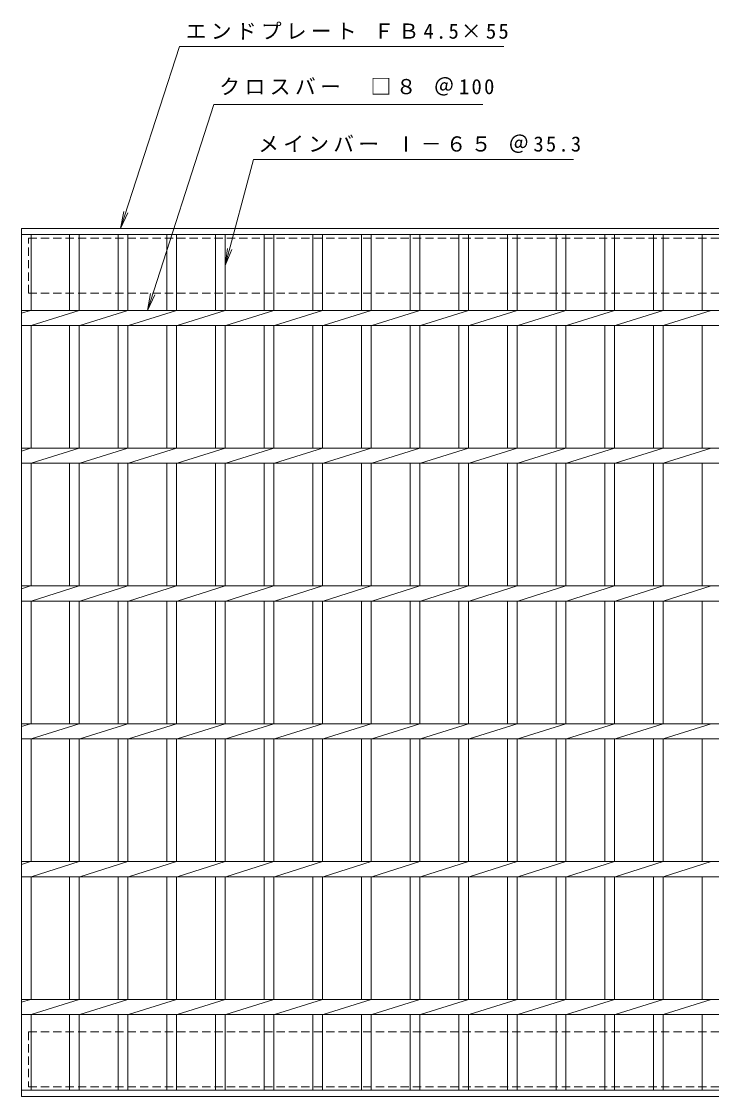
# Model space of a CAD drawing. Units: millimetres, scale not verified. Extents: x -782 to 851, y -688 to 674.
# Drawn here: x -780 to -279, y -107 to 674 of the extents above; entities that cross this region are included whole.
import ezdxf

# ---------------------------------------------------------------- set-up
doc = ezdxf.new("R2010")
doc.units = ezdxf.units.MM
doc.header["$LTSCALE"] = 5
doc.linetypes.add('DASHED1', pattern=[1.8, 1.2, -0.6])
for name, color, linetype, lineweight in [('B-1', 2, 'Continuous', 9), ('B-2', 3, 'Continuous', 9), ('B-5', 7, 'Continuous', 9)]:
    doc.layers.add(name, color=color, linetype=linetype, lineweight=lineweight)
doc.styles.add('ＭＳ ゴシック', font='')
doc.styles.get('ＭＳ ゴシック').set_extended_font_data('MS Gothic')

msp = doc.modelspace()

# ---------------------------------------------------------------- linework, layer by layer
at = {"layer": 'B-1', "linetype": 'DASHED1'}
for p, q in [((-774.957, 476.419), (-774.957, 516.419)), ((-774.957, 476.419), (210.043, 476.419)), ((-774.957, -59.581), (-774.957, -99.581)), ((-774.957, -59.581), (210.043, -59.581))]:
    msp.add_line(p, q, dxfattribs=at)
for points in [[(-774.957, 516.419), (210.043, 516.419), (210.043, 476.419)], [(-774.957, -99.581), (210.043, -99.581), (210.043, -59.581)]]:
    msp.add_lwpolyline(points, dxfattribs=at)
at = {"layer": 'B-2'}
for p, q in [((-779.957, -106.581), (-779.957, 523.419)), ((-779.957, 523.419), (215.043, 523.419)), ((-779.957, 518.919), (215.043, 518.919)), ((-772.956, 463.92), (-772.956, 518.919)), ((-745.057, 518.919), (-745.057, 463.92)), ((-738.057, 518.919), (-738.057, 463.92)), ((-709.756, 518.919), (-709.756, 463.92)), ((-702.756, 518.919), (-702.756, 463.92)), ((-674.456, 518.919), (-674.456, 463.92)), ((-667.456, 518.919), (-667.456, 463.92)), ((-639.157, 518.919), (-639.157, 463.92)), ((-632.157, 518.919), (-632.157, 463.92)), ((-603.856, 518.919), (-603.856, 463.92)), ((-596.857, 518.919), (-596.857, 463.92)), ((-568.556, 518.919), (-568.556, 463.92)), ((-561.556, 518.919), (-561.556, 463.92)), ((-533.257, 518.919), (-533.257, 463.92)), ((-526.257, 518.919), (-526.257, 463.92)), ((-497.956, 518.919), (-497.956, 463.92)), ((-490.956, 518.919), (-490.956, 463.92)), ((-462.656, 518.919), (-462.656, 463.92)), ((-455.656, 518.919), (-455.656, 463.92)), ((-427.357, 518.919), (-427.357, 463.92)), ((-420.357, 518.919), (-420.357, 463.92)), ((-392.057, 518.919), (-392.057, 463.92)), ((-385.056, 518.919), (-385.056, 463.92)), ((-356.757, 518.919), (-356.757, 463.92)), ((-349.757, 518.919), (-349.757, 463.92)), ((-321.457, 518.919), (-321.457, 463.92)), ((-314.457, 518.919), (-314.457, 463.92)), ((-286.156, 518.919), (-286.156, 463.92)), ((-779.957, 461.839), (-773.357, 463.92)), ((-779.957, 463.92), (215.043, 463.92)), ((-772.956, 452.92), (-738.057, 463.92)), ((-737.656, 452.92), (-702.757, 463.92)), ((-702.357, 452.92), (-667.457, 463.92)), ((-667.056, 452.92), (-632.157, 463.92)), ((-631.757, 452.92), (-596.857, 463.92)), ((-596.457, 452.92), (-561.557, 463.92)), ((-561.156, 452.92), (-526.257, 463.92)), ((-525.857, 452.92), (-490.957, 463.92)), ((-490.557, 452.92), (-455.657, 463.92)), ((-455.256, 452.92), (-420.357, 463.92)), ((-419.957, 452.92), (-385.057, 463.92)), ((-384.657, 452.92), (-349.757, 463.92)), ((-349.356, 452.92), (-314.457, 463.92)), ((-314.457, 452.92), (-279.557, 463.92)), ((-779.957, 452.92), (215.043, 452.92)), ((-772.956, 363.919), (-772.956, 452.92)), ((-745.057, 452.92), (-745.057, 363.919)), ((-738.057, 452.92), (-738.057, 363.919)), ((-709.756, 452.92), (-709.756, 363.919)), ((-702.756, 452.92), (-702.756, 363.919)), ((-674.456, 452.92), (-674.456, 363.919)), ((-667.456, 452.92), (-667.456, 363.919)), ((-639.157, 452.92), (-639.157, 363.919)), ((-632.157, 452.92), (-632.157, 363.919)), ((-603.856, 452.92), (-603.856, 363.919)), ((-596.857, 452.92), (-596.857, 363.919)), ((-568.556, 452.92), (-568.556, 363.919)), ((-561.556, 452.92), (-561.556, 363.919)), ((-533.257, 452.92), (-533.257, 363.919)), ((-526.257, 452.92), (-526.257, 363.919)), ((-497.956, 452.92), (-497.956, 363.919)), ((-490.956, 452.92), (-490.956, 363.919)), ((-462.656, 452.92), (-462.656, 363.919)), ((-455.656, 452.92), (-455.656, 363.919)), ((-427.357, 452.92), (-427.357, 363.919)), ((-420.357, 452.92), (-420.357, 363.919)), ((-392.057, 452.92), (-392.057, 363.919)), ((-385.056, 452.92), (-385.056, 363.919)), ((-356.757, 452.92), (-356.757, 363.919)), ((-349.757, 452.92), (-349.757, 363.919)), ((-321.457, 452.92), (-321.457, 363.919)), ((-314.457, 452.92), (-314.457, 363.919)), ((-286.156, 452.92), (-286.156, 363.919)), ((-779.957, 361.839), (-773.357, 363.919)), ((-779.957, 363.919), (215.043, 363.919)), ((-772.956, 352.92), (-738.057, 363.919)), ((-737.656, 352.92), (-702.757, 363.919)), ((-702.357, 352.92), (-667.457, 363.919)), ((-667.056, 352.92), (-632.157, 363.919)), ((-631.757, 352.92), (-596.857, 363.919)), ((-596.457, 352.92), (-561.557, 363.919)), ((-561.156, 352.92), (-526.257, 363.919)), ((-525.857, 352.92), (-490.957, 363.919)), ((-490.557, 352.92), (-455.657, 363.919)), ((-455.256, 352.92), (-420.357, 363.919)), ((-419.957, 352.92), (-385.057, 363.919)), ((-384.657, 352.92), (-349.757, 363.919)), ((-349.356, 352.92), (-314.457, 363.919)), ((-314.457, 352.92), (-279.557, 363.92)), ((-779.957, 352.919), (215.043, 352.919)), ((-772.956, 263.919), (-772.956, 352.919)), ((-745.057, 352.919), (-745.057, 263.919)), ((-738.057, 352.919), (-738.057, 263.919)), ((-709.756, 352.919), (-709.756, 263.919)), ((-702.756, 352.919), (-702.756, 263.919)), ((-674.456, 352.919), (-674.456, 263.919)), ((-667.456, 352.919), (-667.456, 263.919)), ((-639.157, 352.919), (-639.157, 263.919)), ((-632.157, 352.919), (-632.157, 263.919)), ((-603.856, 352.919), (-603.856, 263.919)), ((-596.857, 352.919), (-596.857, 263.919)), ((-568.556, 352.919), (-568.556, 263.919)), ((-561.556, 352.919), (-561.556, 263.919)), ((-533.257, 352.919), (-533.257, 263.919)), ((-526.257, 352.919), (-526.257, 263.919)), ((-497.956, 352.919), (-497.956, 263.919)), ((-490.956, 352.919), (-490.956, 263.919)), ((-462.656, 352.919), (-462.656, 263.919)), ((-455.656, 352.919), (-455.656, 263.919)), ((-427.357, 352.919), (-427.357, 263.919)), ((-420.357, 352.919), (-420.357, 263.919)), ((-392.057, 352.919), (-392.057, 263.919)), ((-385.056, 352.919), (-385.056, 263.919)), ((-356.757, 352.919), (-356.757, 263.919)), ((-349.757, 352.919), (-349.757, 263.919)), ((-321.457, 352.919), (-321.457, 263.919)), ((-314.457, 352.919), (-314.457, 263.919)), ((-286.156, 352.919), (-286.156, 263.919)), ((-779.957, 261.839), (-773.357, 263.919)), ((-779.957, 263.919), (215.043, 263.919)), ((-772.956, 252.92), (-738.057, 263.919)), ((-737.656, 252.92), (-702.757, 263.919)), ((-702.357, 252.92), (-667.457, 263.919)), ((-667.056, 252.92), (-632.157, 263.919)), ((-631.757, 252.92), (-596.857, 263.919)), ((-596.457, 252.92), (-561.557, 263.919)), ((-561.156, 252.92), (-526.257, 263.919)), ((-525.857, 252.92), (-490.957, 263.919)), ((-490.557, 252.92), (-455.657, 263.919)), ((-455.256, 252.92), (-420.357, 263.919)), ((-419.957, 252.92), (-385.057, 263.919)), ((-384.657, 252.92), (-349.757, 263.919)), ((-349.356, 252.92), (-314.457, 263.919)), ((-314.457, 252.92), (-279.557, 263.92)), ((-779.957, 252.919), (215.043, 252.919)), ((-772.956, 163.919), (-772.956, 252.919)), ((-745.057, 252.919), (-745.057, 163.919)), ((-738.057, 252.919), (-738.057, 163.919)), ((-709.756, 252.919), (-709.756, 163.919)), ((-702.756, 252.919), (-702.756, 163.919)), ((-674.456, 252.919), (-674.456, 163.919)), ((-667.456, 252.919), (-667.456, 163.919)), ((-639.157, 252.919), (-639.157, 163.919)), ((-632.157, 252.919), (-632.157, 163.919)), ((-603.856, 252.919), (-603.856, 163.919)), ((-596.857, 252.919), (-596.857, 163.919)), ((-568.556, 252.919), (-568.556, 163.919)), ((-561.556, 252.919), (-561.556, 163.919)), ((-533.257, 252.919), (-533.257, 163.919)), ((-526.257, 252.919), (-526.257, 163.919)), ((-497.956, 252.919), (-497.956, 163.919)), ((-490.956, 252.919), (-490.956, 163.919)), ((-462.656, 252.919), (-462.656, 163.919)), ((-455.656, 252.919), (-455.656, 163.919)), ((-427.357, 252.919), (-427.357, 163.919)), ((-420.357, 252.919), (-420.357, 163.919)), ((-392.057, 252.919), (-392.057, 163.919)), ((-385.056, 252.919), (-385.056, 163.919)), ((-356.757, 252.919), (-356.757, 163.919)), ((-349.757, 252.919), (-349.757, 163.919)), ((-321.457, 252.919), (-321.457, 163.919)), ((-314.457, 252.919), (-314.457, 163.919)), ((-286.156, 252.919), (-286.156, 163.919)), ((-779.957, 161.839), (-773.357, 163.919)), ((-779.957, 163.919), (215.043, 163.919)), ((-772.956, 152.92), (-738.057, 163.919)), ((-737.656, 152.92), (-702.757, 163.919)), ((-702.357, 152.92), (-667.457, 163.919)), ((-667.056, 152.92), (-632.157, 163.919)), ((-631.757, 152.92), (-596.857, 163.919)), ((-596.457, 152.92), (-561.557, 163.919)), ((-561.156, 152.92), (-526.257, 163.919)), ((-525.857, 152.92), (-490.957, 163.919)), ((-490.557, 152.92), (-455.657, 163.919)), ((-455.256, 152.92), (-420.357, 163.919)), ((-419.957, 152.92), (-385.057, 163.919)), ((-384.657, 152.92), (-349.757, 163.919)), ((-349.356, 152.92), (-314.457, 163.919)), ((-314.457, 152.92), (-279.557, 163.92)), ((-779.957, 152.919), (215.043, 152.919)), ((-772.956, 63.919), (-772.956, 152.919)), ((-745.057, 152.919), (-745.057, 63.919)), ((-738.057, 152.919), (-738.057, 63.919)), ((-709.756, 152.919), (-709.756, 63.919)), ((-702.756, 152.919), (-702.756, 63.919)), ((-674.456, 152.919), (-674.456, 63.919)), ((-667.456, 152.919), (-667.456, 63.919)), ((-639.157, 152.919), (-639.157, 63.919)), ((-632.157, 152.919), (-632.157, 63.919)), ((-603.856, 152.919), (-603.856, 63.919)), ((-596.857, 152.919), (-596.857, 63.919)), ((-568.556, 152.919), (-568.556, 63.919)), ((-561.556, 152.919), (-561.556, 63.919)), ((-533.257, 152.919), (-533.257, 63.919)), ((-526.257, 152.919), (-526.257, 63.919)), ((-497.956, 152.919), (-497.956, 63.919)), ((-490.956, 152.919), (-490.956, 63.919)), ((-462.656, 152.919), (-462.656, 63.919)), ((-455.656, 152.919), (-455.656, 63.919)), ((-427.357, 152.919), (-427.357, 63.919)), ((-420.357, 152.919), (-420.357, 63.919)), ((-392.057, 152.919), (-392.057, 63.919)), ((-385.056, 152.919), (-385.056, 63.919)), ((-356.757, 152.919), (-356.757, 63.919)), ((-349.757, 152.919), (-349.757, 63.919)), ((-321.457, 152.919), (-321.457, 63.919)), ((-314.457, 152.919), (-314.457, 63.919)), ((-286.156, 152.919), (-286.156, 63.919)), ((-779.957, 61.839), (-773.357, 63.919)), ((-779.957, 63.919), (215.043, 63.919)), ((-772.956, 52.919), (-738.057, 63.919)), ((-737.656, 52.919), (-702.757, 63.919)), ((-702.357, 52.919), (-667.457, 63.919)), ((-667.056, 52.919), (-632.157, 63.919)), ((-631.757, 52.919), (-596.857, 63.919)), ((-596.457, 52.919), (-561.557, 63.919)), ((-561.156, 52.919), (-526.257, 63.919)), ((-525.857, 52.919), (-490.957, 63.919)), ((-490.557, 52.919), (-455.657, 63.919)), ((-455.256, 52.919), (-420.357, 63.919)), ((-419.957, 52.919), (-385.057, 63.919)), ((-384.657, 52.919), (-349.757, 63.919)), ((-349.356, 52.919), (-314.457, 63.919)), ((-314.457, 52.92), (-279.557, 63.92)), ((-779.957, 52.919), (215.043, 52.919)), ((-772.956, -36.081), (-772.956, 52.919)), ((-745.057, 52.919), (-745.057, -36.081)), ((-738.057, 52.919), (-738.057, -36.081)), ((-709.756, 52.919), (-709.756, -36.081)), ((-702.756, 52.919), (-702.756, -36.081)), ((-674.456, 52.919), (-674.456, -36.081)), ((-667.456, 52.919), (-667.456, -36.081)), ((-639.157, 52.919), (-639.157, -36.081)), ((-632.157, 52.919), (-632.157, -36.081)), ((-603.856, 52.919), (-603.856, -36.081)), ((-596.857, 52.919), (-596.857, -36.081)), ((-568.556, 52.919), (-568.556, -36.081)), ((-561.556, 52.919), (-561.556, -36.081)), ((-533.257, 52.919), (-533.257, -36.081)), ((-526.257, 52.919), (-526.257, -36.081)), ((-497.956, 52.919), (-497.956, -36.081)), ((-490.956, 52.919), (-490.956, -36.081)), ((-462.656, 52.919), (-462.656, -36.081)), ((-455.656, 52.919), (-455.656, -36.081)), ((-427.357, 52.919), (-427.357, -36.081)), ((-420.357, 52.919), (-420.357, -36.081)), ((-392.057, 52.919), (-392.057, -36.081)), ((-385.056, 52.919), (-385.056, -36.081)), ((-356.757, 52.919), (-356.757, -36.081)), ((-349.757, 52.919), (-349.757, -36.081)), ((-321.457, 52.919), (-321.457, -36.081)), ((-314.457, 52.919), (-314.457, -36.081)), ((-286.156, 52.919), (-286.156, -36.081)), ((-779.957, -36.081), (215.043, -36.081)), ((-779.957, -38.161), (-773.357, -36.081)), ((-772.956, -47.081), (-738.057, -36.081)), ((-738.058, -36.081), (-738.057, -36.081)), ((-737.656, -47.081), (-702.757, -36.081)), ((-702.759, -36.081), (-702.757, -36.081)), ((-702.357, -47.081), (-667.457, -36.081)), ((-667.458, -36.081), (-667.457, -36.081)), ((-667.056, -47.081), (-632.157, -36.081)), ((-632.158, -36.081), (-632.157, -36.081)), ((-631.757, -47.081), (-596.857, -36.081)), ((-596.859, -36.081), (-596.857, -36.081)), ((-596.457, -47.081), (-561.557, -36.081)), ((-561.558, -36.081), (-561.557, -36.081)), ((-561.156, -47.081), (-526.257, -36.081)), ((-526.258, -36.081), (-526.257, -36.081)), ((-525.857, -47.081), (-490.957, -36.081)), ((-490.959, -36.081), (-490.957, -36.081)), ((-490.557, -47.081), (-455.657, -36.081)), ((-455.658, -36.081), (-455.657, -36.081)), ((-455.256, -47.081), (-420.357, -36.081)), ((-420.358, -36.081), (-420.357, -36.081)), ((-419.957, -47.081), (-385.057, -36.081)), ((-385.058, -36.081), (-385.057, -36.081)), ((-384.657, -47.081), (-349.757, -36.081)), ((-349.758, -36.081), (-349.757, -36.081)), ((-349.356, -47.081), (-314.457, -36.081)), ((-314.457, -47.08), (-279.557, -36.08)), ((-779.957, -47.081), (215.043, -47.081)), ((-772.956, -102.081), (-772.956, -47.081)), ((-745.057, -47.081), (-745.057, -102.081)), ((-738.057, -47.081), (-738.057, -102.081)), ((-709.756, -47.081), (-709.756, -102.081)), ((-702.756, -47.081), (-702.756, -102.081)), ((-674.456, -47.081), (-674.456, -102.081)), ((-667.456, -47.081), (-667.456, -102.081)), ((-639.157, -47.081), (-639.157, -102.081)), ((-632.157, -47.081), (-632.157, -102.081)), ((-603.856, -47.081), (-603.856, -102.081)), ((-596.857, -47.081), (-596.857, -102.081)), ((-568.556, -47.081), (-568.556, -102.081)), ((-561.556, -47.081), (-561.556, -102.081)), ((-533.257, -47.081), (-533.257, -102.081)), ((-526.257, -47.081), (-526.257, -102.081)), ((-497.956, -47.081), (-497.956, -102.081)), ((-490.956, -47.081), (-490.956, -102.081)), ((-462.656, -47.081), (-462.656, -102.081)), ((-455.656, -47.081), (-455.656, -102.081)), ((-427.357, -47.081), (-427.357, -102.081)), ((-420.357, -47.081), (-420.357, -102.081)), ((-392.057, -47.081), (-392.057, -102.081)), ((-385.056, -47.081), (-385.056, -102.081)), ((-356.757, -47.081), (-356.757, -102.081)), ((-349.757, -47.081), (-349.757, -102.081)), ((-321.457, -47.081), (-321.457, -102.081)), ((-314.457, -47.081), (-314.457, -102.081)), ((-286.156, -47.081), (-286.156, -102.081)), ((215.043, -102.081), (-779.957, -102.081)), ((215.043, -106.581), (-779.957, -106.581))]:
    msp.add_line(p, q, dxfattribs=at)
at = {"layer": 'B-5'}
for p, q in [((-708.086, 523.419), (-665.256, 655.287)), ((-665.256, 655.287), (-429.951, 655.287)), ((-688.606, 463.92), (-640.51, 613.419)), ((-640.51, 613.419), (-445.194, 613.419)), ((-632.157, 496.419), (-611.525, 573.419)), ((-611.525, 573.419), (-379.524, 573.419)), ((-708.086, 523.419), (-705.809, 535.71)), ((-708.086, 523.419), (-702.706, 534.702)), ((-632.157, 496.419), (-630.525, 508.812)), ((-632.157, 496.419), (-627.373, 507.968)), ((-688.606, 463.92), (-686.364, 476.217)), ((-688.606, 463.92), (-683.258, 475.218))]:
    msp.add_line(p, q, dxfattribs=at)

# ---------------------------------------------------------------- texts
at = {"layer": 'B-5', "char_height": 11, "attachment_point": 7, "style": 'ＭＳ ゴシック'}
for s, insert in [('\\T1.21;エンドプレート\\~ＦＢ4.5×55', (-660.746, 660.429)), ('\\T1.22;クロスバー\\~\\~□８\\~＠100', (-636.444, 619.766)), ('\\T1.21;メインバー\\~Ⅰ－６５\\~＠35.3', (-608.229, 578.149))]:
    msp.add_mtext(s, dxfattribs=dict(at, insert=insert))

doc.saveas('drawing.dxf')
